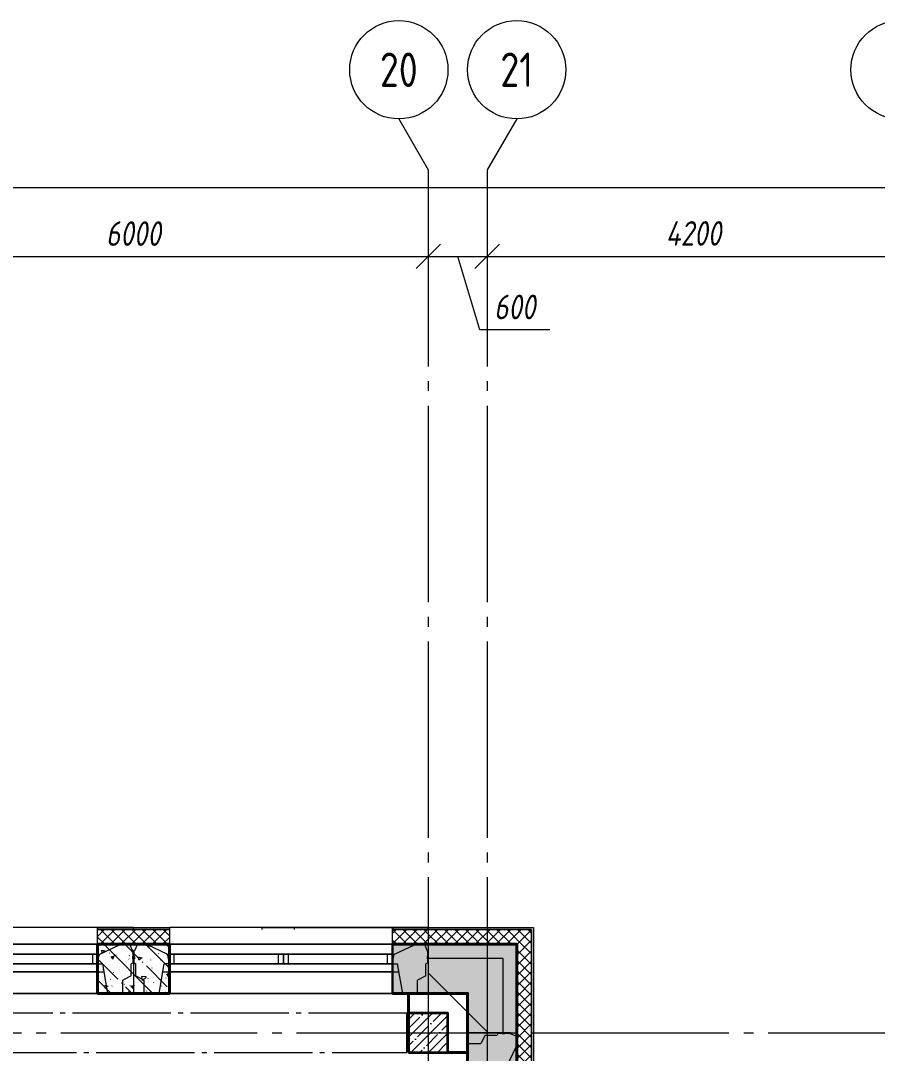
# Model space of a CAD drawing. Header units: millimetres. Extents: x -85420 to 1195317, y -69347 to 470418.
# Drawn here: x 485798 to 494516, y 70566 to 81079 of the extents above; entities that cross this region are included whole.
import ezdxf

# ---------------------------------------------------------------- set-up
doc = ezdxf.new("R2010")
doc.units = ezdxf.units.MM
for name, pattern in [('GOST2.303 6', [12, 8, -1.5, 1, -1.5]), ('ГОСТ 2.303 5', [24, 20, -1.5, 1, -1.5]), ('ГОСТ 2.303 6', [12, 8, -1.5, 1, -1.5]), ('осевая', [50.8, 31.75, -6.35, 6.35, -6.35])]:
    doc.linetypes.add(name, pattern=pattern)
for name, color, linetype, lineweight in [('!ФС_Ригели_балки', 251, 'ГОСТ 2.303 6', 15), ('+АР_Осевые линии', 252, 'GOST2.303 6', 9), ('+АР_Размеры', 252, 'Continuous', 0), ('АР_Колонны', 5, 'Continuous', 35), ('АР_колонны штриховка', 193, 'Continuous', 5), ('АР_Окна', 4, 'Continuous', 9), ('АР_Сущ Несущая стена', 250, 'Continuous', 50), ('АР_штриховка несущих стен', 250, 'Continuous', 0), ('Колонны', 7, 'Continuous', 25), ('СПДС_+АР_Стены', 250, 'Continuous', 20), ('стены', 7, 'Continuous', 40), ('ТОНКАЯ', 253, 'Continuous', 0)]:
    doc.layers.add(name, color=color, linetype=linetype, lineweight=lineweight)
doc.layers.add('ОСИ', color=7, linetype='осевая', lineweight=13, true_color=0x999999)
doc.styles.add('GOST 2.304', font='CS_Gost2304.shx')
doc.styles.add('ГОСТ 2.304', font='CS_Gost2304.shx', dxfattribs={"oblique": 10})
doc.dimstyles.new('СПДС', dxfattribs={"dimscale": 100, "dimtxt": 2.5, "dimasz": 2.5, "dimexe": 2, "dimexo": 0.625, "dimgap": 1, "dimtad": 1, "dimdec": 0, "dimrnd": 5, "dimtxsty": 'ГОСТ 2.304', "dimblk": 'OBLIQUE', "dimblk1": 'OBLIQUE', "dimblk2": 'OBLIQUE', "dimcen": 2.5, "dimdle": 2, "dimadec": 0, "dimazin": 2, "dimtfac": 0.75, "dimtdec": 4, "dimtmove": 1, "dimatfit": 3, "dimfxl": 1, "dimtfill": 1, "dimtolj": 1, "dimarcsym": 1})
pattern_1 = [(45, (0, 0), (-53.033009, 53.033009), []), (135, (0, 0), (-53.033009, -53.033009), [])]

# ---------------------------------------------------------------- blocks, each defined once
blk = doc.blocks.new('НП 3033')
at = {"layer": 'АР_Окна', "ltscale": 100}
for p, q in [((365, 500), (2635, 500)), ((365, 400), (2635, 400)), ((365, 300), (2635, 300)), ((365, 220), (2635, 220)), ((365, 0), (2635, 0))]:
    blk.add_line(p, q, dxfattribs=at)
for points in [[(365, 300), (365, 500), (365, 670), (2635, 670), (2635, 300)], [(365, 300), (415, 300), (415, 400), (365, 400)], [(1450, 400), (1425, 400), (1425, 300), (1450, 300), (1475, 300), (1475, 400), (1438, 400)], [(1500, 400), (1475, 400), (1475, 300), (1500, 300), (1525, 300), (1525, 400), (1488, 400)], [(2635, 300), (2585, 300), (2585, 400), (2635, 400)]]:
    blk.add_lwpolyline(points, dxfattribs=at)
at = {"layer": 'СПДС_+АР_Стены', "ltscale": 100}
for points in [[(0, 670), (0, 670), (365, 670), (365, 670)], [(3000, 670), (3000, 670), (2635, 670), (2635, 670)]]:
    blk.add_lwpolyline(points, dxfattribs=at)
at = {"layer": 'стены', "ltscale": 100}
for p, q in [((2960, 500), (2860, 500)), ((0, 0), (0, 0))]:
    blk.add_line(p, q, dxfattribs=at)
at = {"layer": 'стены', "lineweight": 30, "ltscale": 100}
blk.add_lwpolyline([(0, 0), (365, 0), (365, 500), (0, 500)], dxfattribs=at)
at = {"layer": 'стены', "ltscale": 100}
blk.add_lwpolyline([(3000, 500), (2635, 500), (2635, 0), (3000, 0)], dxfattribs=at)
blk = doc.blocks.new('Колонна 400х400')
at = {"layer": 'АР_колонны штриховка'}
h = blk.add_hatch(dxfattribs=at)
h.set_pattern_fill('ANSI35', color=256, scale=20)
h.set_pattern_definition([(45, (-139655.88, -114865.3), (-89.80256, 89.80256), []), (45, (-139566.07, -114865.3), (-89.80256, 89.80256), [158.75, -31.75, 0, -31.75])])
h.paths.add_polyline_path([(0, 0), (400, 0), (400, 400), (0, 400)])
at = {"layer": 'АР_Колонны'}
blk.add_lwpolyline([(0, 0), (400, 0), (400, 400), (0, 400)], close=True, dxfattribs=at)
blk = doc.blocks.new('*U49')
at = {"linetype": 'ГОСТ 2.303 5', "ltscale": 50}
blk.add_lwpolyline([(5560, 400), (0, 400), (0, 0), (5560, 0)], close=True, dxfattribs=at)
blk = doc.blocks.new('Из_буфера30619')
blk.add_blockref('*U49', (42000, 0))
blk = doc.blocks.new('обследование 2 этаж 1245')
at = {"layer": 'ТОНКАЯ', "ltscale": 100}
for p, q in [((42900, 140), (45620, 140)), ((45417, 40), (45618, 135)), ((45618, 135), (45620, 140)), ((45720, 140), (45620, 140)), ((45720, 140), (45750, 75)), ((45800, 140), (45770, 75)), ((45800, 140), (45900, 140)), ((45902, 135), (45900, 140)), ((45900, 140), (48620, 140)), ((46103, 40), (45902, 135)), ((48417, 40), (48618, 135)), ((48618, 135), (48620, 140)), ((48720, 140), (48620, 140)), ((48720, 140), (48750, 75)), ((43103, 40), (45417, 40)), ((45395, -60), (45410, 30)), ((45410, 30), (45417, 40)), ((45750, 75), (45755, 75)), ((45755, 18), (45750, 13)), ((45750, 13), (45750, -7)), ((45755, 18), (45755, 75)), ((45755, 75), (45760, 75)), ((45760, 18), (45760, 75)), ((45760, 75), (45760, -360)), ((45760, 18), (45760, 75)), ((45765, 75), (45760, 75)), ((45760, 75), (45760, -360)), ((45770, 75), (45765, 75)), ((45765, 18), (45765, 75)), ((45765, 18), (45770, 13)), ((45770, 13), (45770, -7)), ((46110, 30), (46103, 40)), ((46103, 40), (48417, 40)), ((46125, -60), (46110, 30)), ((48395, -60), (48410, 30)), ((48410, 30), (48417, 40)), ((48750, 75), (48755, 75)), ((48755, 18), (48750, 13)), ((48750, 13), (48750, -7)), ((48755, 18), (48755, 75)), ((48755, 75), (48760, 75)), ((48760, 18), (48760, 75)), ((48760, 75), (48760, -360)), ((48760, 0), (49520, 0)), ((48760, 0), (48760, -150)), ((49520, 0), (49520, -760)), ((43125, -60), (45395, -60)), ((45395, -60), (45448, -60)), ((45500, -360), (45448, -60)), ((45755, -50), (45735, -60)), ((45735, -180), (45735, -60)), ((45750, -7), (45755, -12)), ((45755, -50), (45755, -12)), ((45770, -7), (45765, -12)), ((45765, -50), (45765, -12)), ((45765, -50), (45785, -60)), ((45785, -180), (45785, -60)), ((46020, -360), (46072, -60)), ((46125, -60), (46072, -60)), ((46125, -60), (48395, -60)), ((48395, -60), (48448, -60)), ((48500, -360), (48448, -60)), ((48755, -50), (48735, -60)), ((48735, -180), (48735, -60)), ((48750, -7), (48755, -12)), ((48755, -50), (48755, -12)), ((43058, -140), (45462, -140)), ((45735, -180), (45650, -225)), ((45785, -180), (45870, -225)), ((46058, -140), (48462, -140)), ((48735, -180), (48650, -225)), ((49370, -760), (48760, -150)), ((45650, -360), (45650, -225)), ((45870, -360), (45870, -225)), ((48650, -360), (48650, -225)), ((43020, -360), (45500, -360)), ((45500, -360), (45650, -360)), ((45760, -360), (45650, -360)), ((45760, -360), (45870, -360)), ((46020, -360), (45870, -360)), ((46020, -360), (48500, -360)), ((48500, -360), (48650, -360)), ((48760, -360), (48650, -360)), ((49595, -760), (49160, -760)), ((49160, -760), (49160, -870)), ((49160, -760), (49500, -760)), ((49340, -785), (49295, -870)), ((49340, -785), (49460, -785)), ((49520, -760), (49370, -760)), ((49470, -765), (49460, -785)), ((49470, -765), (49508, -765)), ((49513, -770), (49508, -765)), ((49533, -770), (49513, -770)), ((49538, -765), (49533, -770)), ((49538, -760), (49595, -760)), ((49538, -765), (49595, -765)), ((49595, -765), (49595, -760)), ((49595, -770), (49595, -765)), ((49660, -800), (49595, -770)), ((49660, -800), (49660, -900)), ((49160, -1020), (49160, -870)), ((49160, -870), (49295, -870)), ((49560, -1103), (49655, -902)), ((49655, -902), (49660, -900)), ((49660, -900), (49660, -3620))]:
    blk.add_line(p, q, dxfattribs=at)
blk = doc.blocks.new('Ось сетки - Диаметр 10 мм-1135821-0_Подвал _-2_700__Планировка')
at = {"layer": '+АР_Осевые линии', "linetype": 'Continuous'}
blk.add_circle((0, 0), 5, dxfattribs=at)
blk = doc.blocks.new('_Oblique')
at = {"color": 0, "linetype": 'ByBlock', "lineweight": -2}
blk.add_line((-0.5, -0.5), (0.5, 0.5), dxfattribs=at)
blk = doc.blocks.new('*D187')
at = {"layer": '+АР_Размеры', "color": 0, "lineweight": -2, "ltscale": 100, "transparency": 16777216}
for p, q in [((140, 64690), (140, 63853)), ((70940, 64690), (70940, 63853)), ((-60, 64053), (71140, 64053))]:
    blk.add_line(p, q, dxfattribs=at)
at = {"layer": 'Defpoints', "color": 0, "transparency": 16777216}
for p in [(140, 64753), (70940, 64753), (70940, 64053)]:
    blk.add_point(p, dxfattribs=at)
at = {"layer": '+АР_Размеры', "color": 0, "lineweight": -2, "transparency": 16777216, "xscale": 250, "yscale": 250, "zscale": 250, "rotation": 180}
blk.add_blockref('_Oblique', (140, 64053), dxfattribs=at)
at = {"layer": '+АР_Размеры', "color": 0, "lineweight": -2, "transparency": 16777216, "xscale": 250, "yscale": 250, "zscale": 250}
blk.add_blockref('_Oblique', (70940, 64053), dxfattribs=at)
at = {"layer": '+АР_Размеры', "color": 0, "ltscale": 100, "transparency": 16777216, "insert": (37040, 64278), "char_height": 250, "attachment_point": 5, "style": 'ГОСТ 2.304', "bg_fill": 3, "box_fill_scale": 1.1, "bg_fill_color": 256, "bg_fill_true_color": 13158600, "bg_fill_transparency": 0}
blk.add_mtext('\\A1;70800', dxfattribs=at)
blk = doc.blocks.new('*D206')
at = {"layer": '+АР_Размеры', "color": 0, "lineweight": -2, "ltscale": 100, "transparency": 16777216}
for p, q in [((53540, 64690), (53540, 63153)), ((59540, 64171), (59540, 63153)), ((53340, 63353), (59740, 63353))]:
    blk.add_line(p, q, dxfattribs=at)
at = {"layer": 'Defpoints', "color": 0, "transparency": 16777216}
for p in [(53540, 64753), (59540, 64233), (59540, 63353)]:
    blk.add_point(p, dxfattribs=at)
at = {"layer": '+АР_Размеры', "color": 0, "lineweight": -2, "transparency": 16777216, "xscale": 250, "yscale": 250, "zscale": 250, "rotation": 180}
blk.add_blockref('_Oblique', (53540, 63353), dxfattribs=at)
at = {"layer": '+АР_Размеры', "color": 0, "lineweight": -2, "transparency": 16777216, "xscale": 250, "yscale": 250, "zscale": 250}
blk.add_blockref('_Oblique', (59540, 63353), dxfattribs=at)
at = {"layer": '+АР_Размеры', "color": 0, "ltscale": 100, "transparency": 16777216, "insert": (56540, 63585), "char_height": 250, "attachment_point": 5, "style": 'ГОСТ 2.304', "bg_fill": 3, "box_fill_scale": 1.1, "bg_fill_color": 256, "bg_fill_true_color": 13158600, "bg_fill_transparency": 0}
blk.add_mtext('\\A1;6000', dxfattribs=at)
blk = doc.blocks.new('*D207')
at = {"layer": '+АР_Размеры', "color": 0, "lineweight": -2, "ltscale": 100, "transparency": 16777216}
for p, q in [((59540, 64171), (59540, 63153)), ((60140, 64171), (60140, 63153)), ((59340, 63353), (60340, 63353)), ((60064, 62606), (59840, 63353)), ((60777, 62606), (60064, 62606))]:
    blk.add_line(p, q, dxfattribs=at)
at = {"layer": 'Defpoints', "color": 0, "transparency": 16777216}
for p in [(59540, 64233), (60140, 64233), (60140, 63353)]:
    blk.add_point(p, dxfattribs=at)
at = {"layer": '+АР_Размеры', "color": 0, "lineweight": -2, "transparency": 16777216, "xscale": 250, "yscale": 250, "zscale": 250, "rotation": 180}
blk.add_blockref('_Oblique', (59540, 63353), dxfattribs=at)
at = {"layer": '+АР_Размеры', "color": 0, "lineweight": -2, "transparency": 16777216, "xscale": 250, "yscale": 250, "zscale": 250}
blk.add_blockref('_Oblique', (60140, 63353), dxfattribs=at)
at = {"layer": '+АР_Размеры', "color": 0, "ltscale": 100, "transparency": 16777216, "insert": (60421, 62838), "char_height": 250, "attachment_point": 5, "style": 'ГОСТ 2.304', "bg_fill": 3, "box_fill_scale": 1.1, "bg_fill_color": 256, "bg_fill_true_color": 13158600, "bg_fill_transparency": 0}
blk.add_mtext('\\A1;600', dxfattribs=at)
blk = doc.blocks.new('*D208')
at = {"layer": '+АР_Размеры', "color": 0, "lineweight": -2, "ltscale": 100, "transparency": 16777216}
for p, q in [((64340, 64291), (64340, 63153)), ((60140, 64171), (60140, 63153)), ((59940, 63353), (64540, 63353))]:
    blk.add_line(p, q, dxfattribs=at)
at = {"layer": 'Defpoints', "color": 0, "transparency": 16777216}
for p in [(64340, 64353), (60140, 64233), (64340, 63353)]:
    blk.add_point(p, dxfattribs=at)
at = {"layer": '+АР_Размеры', "color": 0, "lineweight": -2, "transparency": 16777216, "xscale": 250, "yscale": 250, "zscale": 250, "rotation": 180}
blk.add_blockref('_Oblique', (60140, 63353), dxfattribs=at)
at = {"layer": '+АР_Размеры', "color": 0, "lineweight": -2, "transparency": 16777216, "xscale": 250, "yscale": 250, "zscale": 250}
blk.add_blockref('_Oblique', (64340, 63353), dxfattribs=at)
at = {"layer": '+АР_Размеры', "color": 0, "ltscale": 100, "transparency": 16777216, "insert": (62240, 63587), "char_height": 250, "attachment_point": 5, "style": 'ГОСТ 2.304', "bg_fill": 3, "box_fill_scale": 1.1, "bg_fill_color": 256, "bg_fill_true_color": 13158600, "bg_fill_transparency": 0}
blk.add_mtext('\\A1;4200', dxfattribs=at)
blk = doc.blocks.new('A$C314F1C93')
at = {"layer": '+АР_Осевые линии', "linetype": 'ГОСТ 2.303 5', "lineweight": 0, "ltscale": 100}
for p, q in [((59540, 64233), (59540, -9232.6)), ((60140, 64233), (60140, -9232.6))]:
    blk.add_line(p, q, dxfattribs=at)
blk.add_lwpolyline([(-4200, 55450), (75280, 55450)], dxfattribs=at)
at = {"layer": '+АР_Размеры', "ltscale": 100}
for points in [[(59240, 64752.7), (59540, 64233)], [(60440, 64752.7), (60140, 64233)]]:
    blk.add_lwpolyline(points, dxfattribs=at)
at = {"layer": '+АР_Осевые линии', "linetype": 'ГОСТ 2.303 5', "lineweight": 25, "ltscale": 100, "xscale": 100.0000000000002, "yscale": 100.0000000000002, "zscale": 100.0000000000002, "rotation": 90}
for p in [(59240, 65252.7), (60440, 65252.7), (64340, 65252.7)]:
    blk.add_blockref('Ось сетки - Диаметр 10 мм-1135821-0_Подвал _-2_700__Планировка', p, dxfattribs=at)
at = {"layer": '+АР_Осевые линии', "linetype": 'ГОСТ 2.303 5', "lineweight": 0, "ltscale": 100, "char_height": 350, "attachment_point": 5, "style": 'GOST 2.304'}
for s, insert in [('20', (59240, 65252.7)), ('21', (60440, 65252.7))]:
    blk.add_mtext(s, dxfattribs=dict(at, insert=insert))
at = {"layer": '+АР_Размеры', "ltscale": 100}
dim = blk.add_linear_dim(base=(70940, 64052.7), p1=(140, 64752.7), p2=(70940, 64752.7), dimstyle='СПДС', override={"dimscale": 100}, dxfattribs=at)
dim.commit()
dim.dimension.update_dxf_attribs({"geometry": '*D187', "text_midpoint": (37040, 64052.7), "dimtype": 160})
dim = blk.add_linear_dim(base=(59540, 63352.7), p1=(53540, 64752.7), p2=(59540, 64233), dimstyle='СПДС', override={"dimscale": 100}, dxfattribs=at)
dim.commit()
dim.dimension.update_dxf_attribs({"geometry": '*D206', "text_midpoint": (56540, 63584.9)})
dim = blk.add_linear_dim(base=(60140, 63352.7), p1=(59540, 64233), p2=(60140, 64233), dimstyle='СПДС', override={"dimscale": 100}, dxfattribs=at)
dim.commit()
dim.dimension.update_dxf_attribs({"geometry": '*D207', "text_midpoint": (60164, 62838.2)})
dim = blk.add_linear_dim(base=(64340, 63352.7), p1=(60140, 64233), p2=(64340, 64353.2), dimstyle='СПДС', override={"dimscale": 100}, dxfattribs=at)
dim.commit()
dim.dimension.update_dxf_attribs({"geometry": '*D208', "text_midpoint": (62240, 63587.3)})

msp = doc.modelspace()

# ---------------------------------------------------------------- block references
at = {"layer": 'ОСИ', "ltscale": 40}
msp.add_blockref('A$C314F1C93', (430406.4, 15326.4, 0), dxfattribs=at)

# ---------------------------------------------------------------- next in the draw order: hatches: boundary and pattern name
at = {"layer": 'АР_штриховка несущих стен', "lineweight": 0}
h = msp.add_hatch(dxfattribs=at)
h.set_pattern_fill('FP_1', color=256, angle=90, style=0, pattern_type=2)
h.set_pattern_definition([(315, (712524, 445917.94), (-212.13203, -212.13203), [300, -50, 10, -50]), (315, (712736, 445917.94), (-212.13203, -212.13203), []), (40, (712524, 445917.94), (-31.37587, 358.6306), [37.5, -412.5]), (95, (712524, 445917.94), (376.09568, -69.3761), [30, -330]), (349.549, (712521.4, 445947.82), (344.71734, 289.2568), [31.87, -350.571]), (43.816, (712624, 445917.94), (-82.7615, 533.61997), [56.25, -618.75]), (353.364, (712617.1, 445962.4), (487.0622, 467.3284), [47.805, -525.856]), (98.816, (712624, 445917.94), (487.05805, 467.33264), [45, -495]), (69, (712599, 445967.94), (-201.30952, 298.45407), [37.5, -412.5]), (124, (712599, 445967.94), (362.5749, 121.6571), [30, -330]), (18.549, (712582.23, 445992.8), (161.2621, 420.11198), [31.87, -350.571]), (52.5, (712524, 445917.94), (166.446927, 6.079928), [3.353, -322.647, 3.353, -331.647, -331.25]), (52.5, (712524, 445917.94), (166.446927, 6.079928), [-661, 3.353, -327.897]), (82.5, (712524, 445917.94), (197.205856, 131.53477), [3.353, -187.647, 3.353, -315.147, -126.25]), (82.5, (712524, 445917.94), (197.205856, 131.53477), [-509.5, 3.353, -122.897]), (122.5, (712524, 445806.44), (-11.277436, 266.91122), [3.353, -121.647, 3.353, -386.647, -517.5]), (122.5, (712524, 445806.44), (-11.277436, 266.91122), [-515, 3.353, -514.147]), (132.5, (712524, 445756.44), (50.05249, 291.59308), [3.353, -159.147, 3.353, -255.647, -367.5]), (132.5, (712524, 445756.44), (50.05249, 291.59308), [-421.5, 3.353, -364.147])])
h.paths.add_polyline_path([(486579.1, 71676.4), (487311.4, 71676.4), (487311.4, 71676.4), (487311.4, 71676.4), (487311.4, 71176.4), (486581.4, 71176.4), (486581.4, 71176.4), (486581.4, 71176.4), (486579.1, 71676.4), (486579.1, 71676.4), (487311.4, 71676.4)])
h = msp.add_hatch(dxfattribs=at)
h.set_pattern_fill('FP_1', color=256, angle=90, style=0, pattern_type=2)
h.set_pattern_definition([(315, (712524, 445917.94), (-212.13203, -212.13203), [300, -50, 10, -50]), (315, (712736, 445917.94), (-212.13203, -212.13203), []), (40, (712524, 445917.94), (-31.37587, 358.6306), [37.5, -412.5]), (95, (712524, 445917.94), (376.09568, -69.3761), [30, -330]), (349.549, (712521.4, 445947.82), (344.71734, 289.2568), [31.87, -350.571]), (43.816, (712624, 445917.94), (-82.7615, 533.61997), [56.25, -618.75]), (353.364, (712617.1, 445962.4), (487.0622, 467.3284), [47.805, -525.856]), (98.816, (712624, 445917.94), (487.05805, 467.33264), [45, -495]), (69, (712599, 445967.94), (-201.30952, 298.45407), [37.5, -412.5]), (124, (712599, 445967.94), (362.5749, 121.6571), [30, -330]), (18.549, (712582.23, 445992.8), (161.2621, 420.11198), [31.87, -350.571]), (52.5, (712524, 445917.94), (166.446927, 6.079928), [3.353, -322.647, 3.353, -331.647, -331.25]), (52.5, (712524, 445917.94), (166.446927, 6.079928), [-661, 3.353, -327.897]), (82.5, (712524, 445917.94), (197.205856, 131.53477), [3.353, -187.647, 3.353, -315.147, -126.25]), (82.5, (712524, 445917.94), (197.205856, 131.53477), [-509.5, 3.353, -122.897]), (122.5, (712524, 445806.44), (-11.277436, 266.91122), [3.353, -121.647, 3.353, -386.647, -517.5]), (122.5, (712524, 445806.44), (-11.277436, 266.91122), [-515, 3.353, -514.147]), (132.5, (712524, 445756.44), (50.05249, 291.59308), [3.353, -159.147, 3.353, -255.647, -367.5]), (132.5, (712524, 445756.44), (50.05249, 291.59308), [-421.5, 3.353, -364.147])])
edge = h.paths.add_edge_path()
edge.add_line((489581.4, 71676.4), (489581.4, 71176.4))
edge.add_line((489581.4, 71676.4), (490846.4, 71676.4))
edge.add_line((490846.4, 71676.4), (490846.4, 57986.4))
edge.add_line((490346.4, 71176.4), (490846.4, 57986.4))
edge.add_line((490346.4, 71176.4), (489581.4, 71176.4))
h.paths.add_polyline_path([(490346.4, 71176.4), (490846.4, 57986.4), (490996.4, 57986.4), (490346.4, 57486.4)])
edge = h.paths.add_edge_path()
edge.add_line((487311.4, 71675.7), (487311.4, 71676.4))
edge.add_line((487311.4, 71675.7), (487311.4, 71676.4))
edge.add_line((487311.4, 71676.4), (487311.4, 71676.4))
at = {"layer": 'СПДС_+АР_Стены', "lineweight": 9, "ltscale": 100}
h = msp.add_hatch(dxfattribs=at)
h.set_pattern_fill('НЕМЕТАЛЛИЧЕСКИЕ МАТЕРИАЛЫ', color=256, scale=30, style=0, pattern_type=2)
h.set_pattern_definition(pattern_1)
h.paths.add_polyline_path([(486581.4, 71826.4), (487311.4, 71826.4), (487311.4, 71676.4), (486581.4, 71676.4)], flags=0)
h = msp.add_hatch(dxfattribs=at)
h.set_pattern_fill('НЕМЕТАЛЛИЧЕСКИЕ МАТЕРИАЛЫ', color=256, scale=30, style=0, pattern_type=2)
h.set_pattern_definition(pattern_1)
h.paths.add_polyline_path([(487311.4, 71826.5), (487311.4, 71826.5), (487311.4, 71676.5), (487311.4, 71676.5)], flags=0)
h = msp.add_hatch(dxfattribs=at)
h.set_pattern_fill('НЕМЕТАЛЛИЧЕСКИЕ МАТЕРИАЛЫ', color=256, scale=30, style=0, pattern_type=2)
h.set_pattern_definition(pattern_1)
h.paths.add_polyline_path([(489581.4, 71826.4), (489946.4, 71826.4), (489946.4, 71676.4), (489581.4, 71676.4)], flags=0)
h = msp.add_hatch(dxfattribs=at)
h.set_pattern_fill('НЕМЕТАЛЛИЧЕСКИЕ МАТЕРИАЛЫ', color=256, scale=30, style=0, pattern_type=2)
h.set_pattern_definition(pattern_1)
h.paths.add_polyline_path([(489946.4, 71826.4), (490996.4, 71826.4), (490846.4, 71676.4), (489946.4, 71676.4)], flags=0)
h = msp.add_hatch(dxfattribs=at)
h.set_pattern_fill('НЕМЕТАЛЛИЧЕСКИЕ МАТЕРИАЛЫ', color=256, scale=30, style=0, pattern_type=2)
h.set_pattern_definition(pattern_1)
h.paths.add_polyline_path([(490996.4, 71826.4), (490996.4, 57986.4), (490846.4, 57986.4), (490846.4, 71676.4)], flags=0)

# ---------------------------------------------------------------- next in the draw order: linework, layer by layer
at = {"layer": 'АР_Окна', "ltscale": 100, "elevation": 0}
for points in [[(488256.4, 71846.4), (487311.4, 71846.4)], [(488581.4, 71846.4), (489581.4, 71846.4)]]:
    msp.add_lwpolyline(points, dxfattribs=at)
at = {"layer": 'СПДС_+АР_Стены', "ltscale": 100, "elevation": 0}
for points in [[(486946.4, 71826.4), (486946.4, 71846.4), (486581.4, 71846.4), (486581.4, 71826.4)], [(486946.4, 71826.4), (486946.4, 71846.4), (487311.4, 71846.4), (487311.4, 71826.4)], [(488256.4, 71826.4), (488256.4, 71846.4), (488581.4, 71846.4), (488581.4, 71826.4)], [(489946.4, 71826.4), (489946.4, 71846.4), (489581.4, 71846.4), (489581.4, 71826.4)]]:
    msp.add_lwpolyline(points, dxfattribs=at)
at = {"layer": 'СПДС_+АР_Стены', "ltscale": 100}
for points in [[(487311.4, 71826.5), (487311.4, 71826.5), (487311.4, 71826.4), (486581.4, 71826.4), (486581.4, 71846.4), (487311.4, 71846.4)], [(487311.4, 71684.8), (487311.4, 71676.4), (486581.4, 71676.4), (486581.4, 71826.4), (487311.4, 71826.4)], [(487311.4, 71846.4), (487311.4, 71846.5), (487311.4, 71846.5), (487311.4, 71826.5), (487311.4, 71826.5)], [(487311.4, 71826.4), (487311.4, 71826.5), (487311.4, 71826.5), (487311.4, 71684.8)], [(489946.4, 71826.4), (489581.4, 71826.4), (489581.4, 71846.4), (489946.4, 71846.4)], [(489946.4, 71676.4), (489581.4, 71676.4), (489581.4, 71826.4), (489946.4, 71826.4)], [(489946.4, 71846.4), (491016.4, 71846.4)], [(490996.4, 71826.4), (489946.4, 71826.4)], [(489946.4, 71826.4), (490996.4, 71826.4)], [(490996.4, 71826.4), (490996.4, 57986.4), (490846.4, 57986.4), (490846.4, 71676.4)], [(491016.4, 71846.4), (491016.4, 57986.4), (490996.4, 57986.4), (490996.4, 71826.4)], [(490846.4, 71676.4), (489946.4, 71676.4)]]:
    msp.add_lwpolyline(points, dxfattribs=at)
at = {"layer": 'стены', "ltscale": 100, "elevation": 0}
for points in [[(487311.4, 71676.4), (486581.4, 71676.4), (486581.4, 71176.4)], [(489581.4, 71176.4), (490346.4, 71176.4), (490346.4, 57486.4), (491016.4, 57486.4), (491016.4, 57986.4), (490846.4, 57986.4), (490846.4, 71676.4), (489581.4, 71676.4)], [(489746.4, 71176.4), (489746.4, 70976.4)], [(490146.4, 70576.4), (490346.4, 70576.4)]]:
    msp.add_lwpolyline(points, dxfattribs=at)
at = {"layer": 'стены', "ltscale": 100}
for points in [[(487311.4, 71676.4), (486581.4, 71676.4), (486581.4, 71176.4), (487311.4, 71176.4)], [(489946.4, 71176.4), (490346.4, 71176.4), (490346.4, 57486.4), (491016.4, 57486.4), (491016.4, 57986.4), (490846.4, 57986.4), (490846.4, 71676.4), (489581.4, 71676.4)], [(489581.4, 71176.4), (489946.4, 71176.4)]]:
    msp.add_lwpolyline(points, dxfattribs=at)

# ---------------------------------------------------------------- next in the draw order: block references
at = {"layer": '!ФС_Ригели_балки'}
msp.add_blockref('Из_буфера30619', (442166.4, 70576.4, 0), dxfattribs=at)
at = {"layer": 'АР_Сущ Несущая стена', "xscale": -1}
for p in [(486946.4, 71176.4, 0), (489946.4, 71176.5, 0)]:
    msp.add_blockref('НП 3033', p, dxfattribs=at)
at = {"layer": 'Колонны'}
msp.add_blockref('Колонна 400х400', (489746.4, 70576.4, 0), dxfattribs=at)
at = {"layer": 'ТОНКАЯ', "ltscale": 200}
msp.add_blockref('обследование 2 этаж 1245', (441186.4, 71536.4, 0), dxfattribs=at)

doc.saveas('drawing.dxf')
